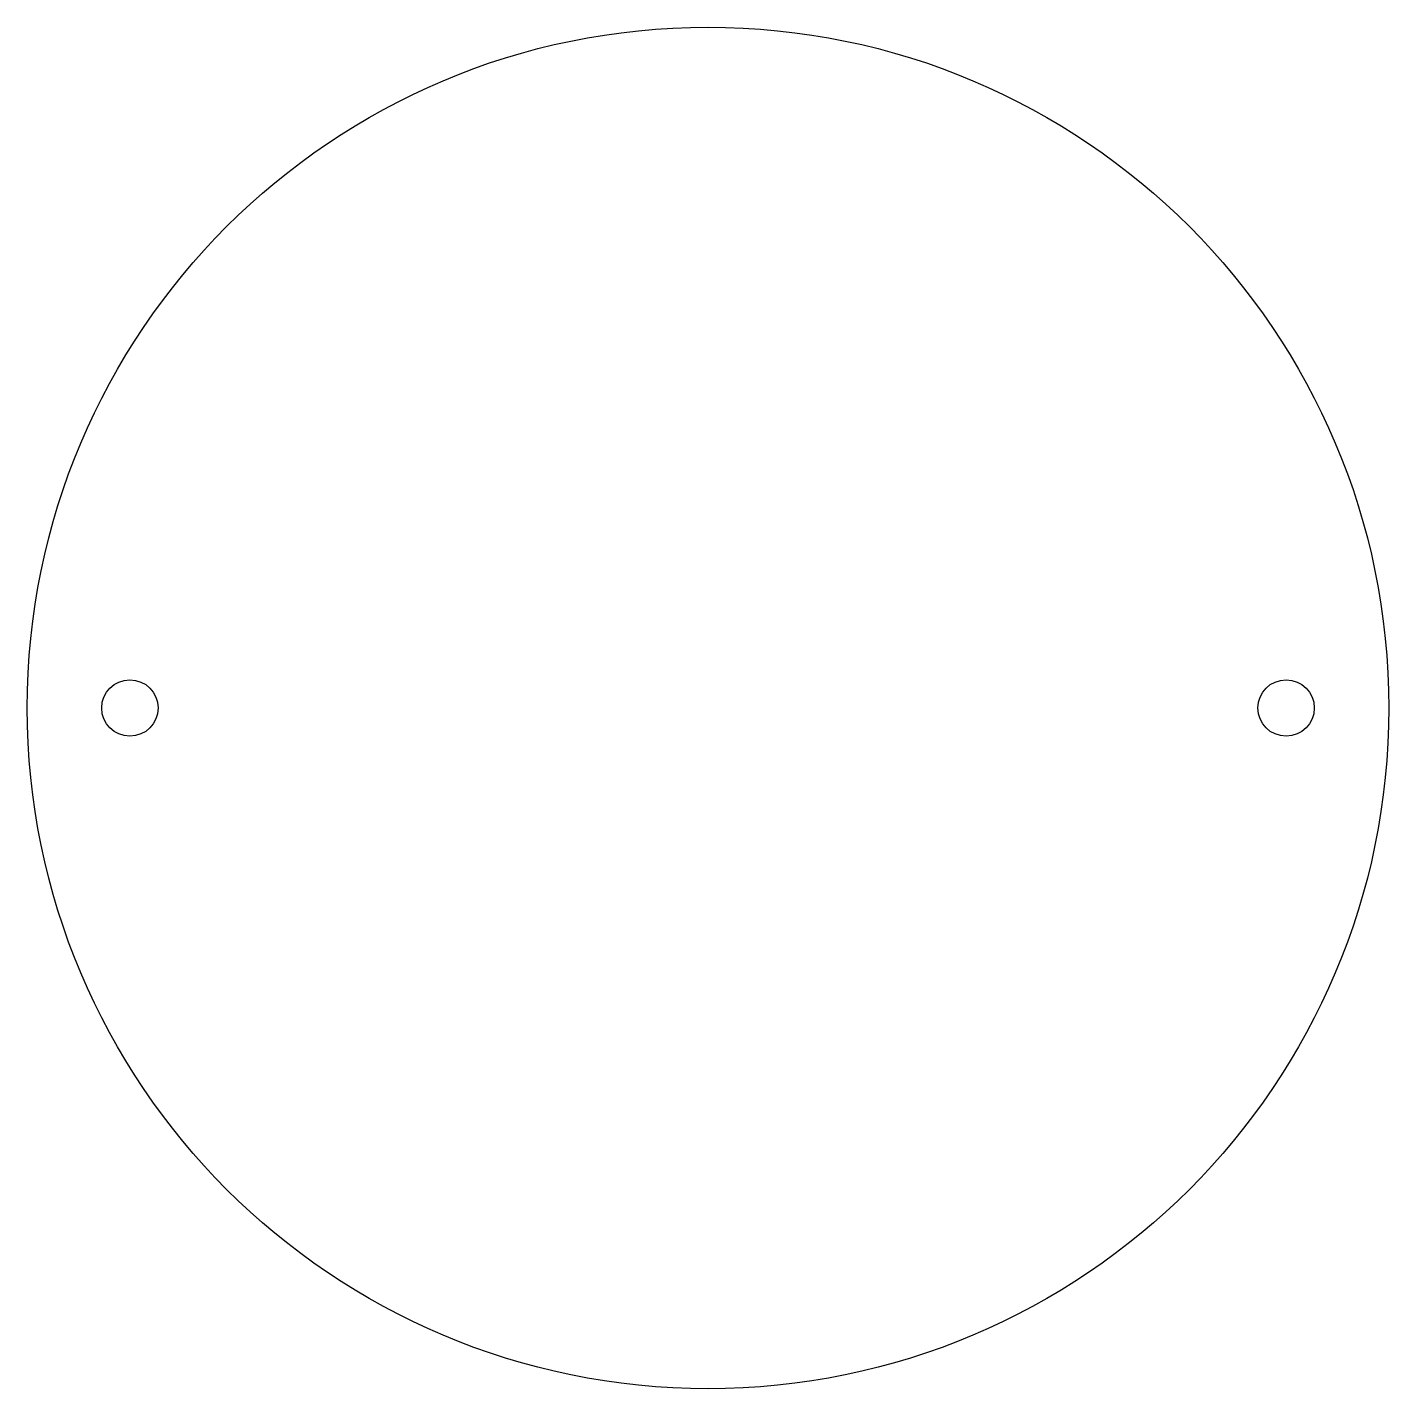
# Model space of a CAD drawing. Extents: x -60.3 to 9.7, y 69.3 to 139.3.
import ezdxf

# ---------------------------------------------------------------- set-up
doc = ezdxf.new("R2010")
doc.units = 0
doc.layers.add('PREDEFINITO', color=7, linetype='CONTINUOUS')

msp = doc.modelspace()

# ---------------------------------------------------------------- linework, layer by layer
at = {"layer": 'PREDEFINITO'}
for centre, radius in [((-25.279, 104.321, 45.114), 35), ((-55, 104.321, 45.114), 1.45), ((4.441, 104.321, 45.114), 1.45)]:
    msp.add_circle(centre, radius, dxfattribs=at)

doc.saveas('drawing.dxf')
